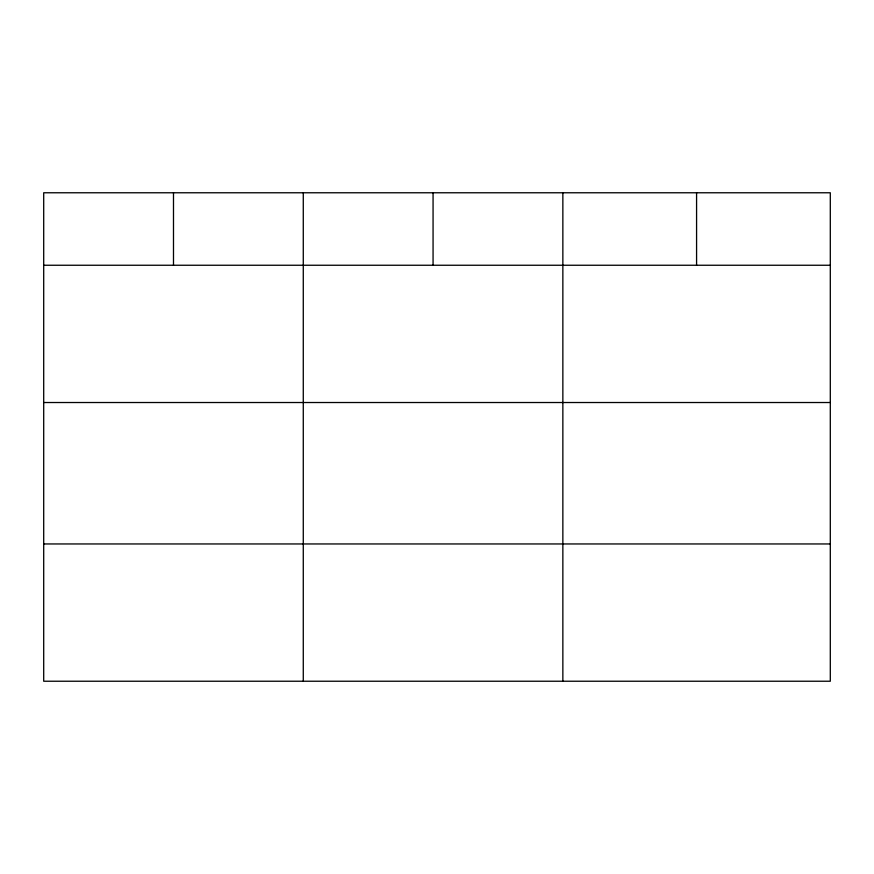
<?xml version="1.0" encoding="UTF-8"?>
<svg xmlns="http://www.w3.org/2000/svg" width="874" height="874" viewBox="0 0 874 874"><rect width="100%" height="100%" fill="white"/><g stroke="black" fill="none" stroke-linecap="round" stroke-linejoin="round"><path stroke-width="1.31" d="M830.3 402.521L830.3 192.772L43.7 192.772L43.7 681.228L830.3 681.228L830.3 402.521L43.7 402.521M43.7 265.248L830.3 265.248M43.7 543.956L830.3 543.956M696.578 192.772L696.578 265.248M562.856 192.772L562.856 681.228M433.067 192.772L433.067 265.248M303.278 192.772L303.278 681.228M173.489 192.772L173.489 265.248"/></g></svg>
